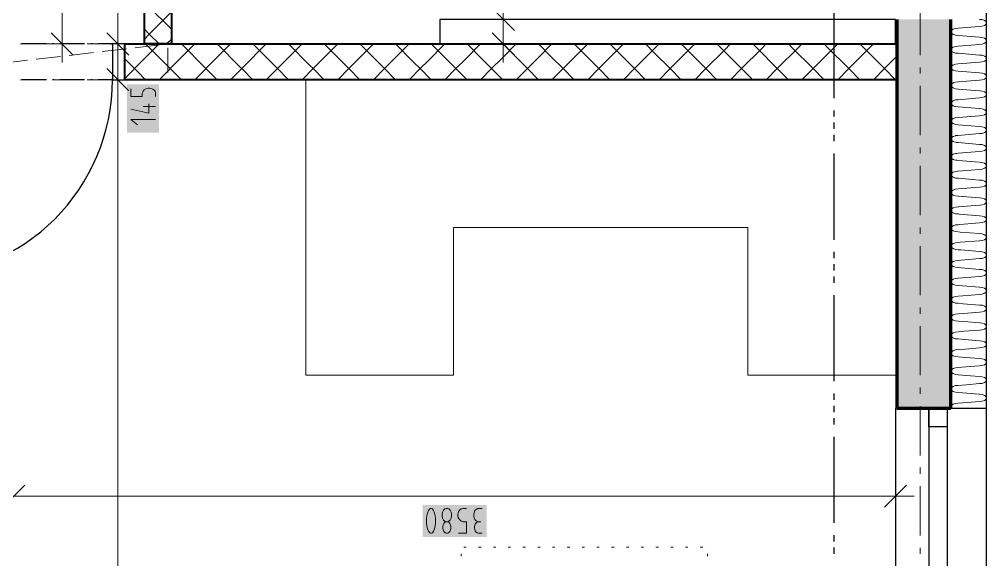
# Model space of a CAD drawing. Header units: millimetres. Extents: x 0 to 594, y 0 to 420.
# Drawn here: x 510.83 to 550.54, y 194.98 to 217.16 of the extents above; entities that cross this region are included whole.
import ezdxf

# ---------------------------------------------------------------- set-up
doc = ezdxf.new("R2010")
doc.units = ezdxf.units.MM
doc.header["$LTSCALE"] = 8
for name, color, linetype in [('PDF_Dvere', 7, 'Continuous'), ('PDF_Instalacni prizdivka do 1m', 7, 'Continuous'), ('PDF_Koty delkove', 7, 'Continuous'), ('PDF_Kuchyne', 7, 'Continuous'), ('PDF_Nabytek', 7, 'Continuous'), ('PDF_Okna', 7, 'Continuous'), ('PDF_Osy hlavni', 7, 'Continuous'), ('PDF_Pozarni useky', 7, 'Continuous'), ('PDF_Preklady', 7, 'Continuous'), ('PDF_Pricky zdene', 7, 'Continuous'), ('PDF_Steny obvodove nosne', 7, 'Continuous'), ('PDF_Zatepleni', 7, 'Continuous')]:
    doc.layers.add(name, color=color, linetype=linetype)

msp = doc.modelspace()

# ---------------------------------------------------------------- linework, layer by layer
at = {"layer": 'PDF_Dvere', "lineweight": 25}
for points in [[(511.946, 216.145), (510.935, 216.145)], [(512.25, 216.145), (512.199, 216.145)], [(513.513, 216.145), (512.502, 216.145)], [(513.817, 216.145), (513.766, 216.145)], [(514.654, 216.145), (514.069, 216.145)], [(511.946, 214.679), (510.935, 214.679)], [(512.25, 214.679), (512.199, 214.679)], [(513.513, 214.679), (512.502, 214.679)], [(513.817, 214.679), (513.766, 214.679)]]:
    msp.add_lwpolyline(points, dxfattribs=at)
msp.add_lwpolyline([(515.159, 216.145), (514.654, 216.145), (514.654, 214.679), (515.159, 214.679)], close=True, dxfattribs=at)
msp.add_lwpolyline([(507.245, 214.679), (506.566, 214.679), (506.566, 206.591, 0.414213), (514.654, 214.679), (514.069, 214.679)], format="xyb", dxfattribs=at)
at = {"layer": 'PDF_Dvere', "lineweight": 25, "transparency": 33554559}
for points in [[(514.717, 216.145), (514.654, 216.082), (514.654, 216.208), (514.591, 216.145)], [(514.717, 214.679), (514.654, 214.616), (514.654, 214.742), (514.591, 214.679)]]:
    msp.add_solid(points, dxfattribs=at)
at = {"layer": 'PDF_Instalacni prizdivka do 1m', "lineweight": 25}
msp.add_lwpolyline([(528.1, 216.145), (546.802, 216.145), (546.802, 217.156), (546.802, 217.156), (528.1, 217.156)], close=True, dxfattribs=at)
at = {"layer": 'PDF_Koty delkove', "lineweight": 18}
for points in [[(514.874, 154.678), (514.874, 158.52), (514.874, 177.159), (514.874, 209.93), (514.874, 214.679), (514.874, 216.145), (514.874, 218.851), (514.874, 225.105), (514.874, 228.883), (514.874, 230.45), (514.874, 236.71), (514.874, 237.072), (514.874, 239.144), (514.874, 242.166), (514.874, 244.508), (514.874, 250.265), (514.874, 251.095), (514.874, 252.287), (514.874, 263.407), (514.874, 265.48), (514.874, 272.102), (514.874, 273.669), (514.874, 286.407), (514.874, 287.873)], [(530.702, 216.145), (530.702, 217.156), (530.702, 220.555), (530.702, 227.687), (530.702, 235.404), (530.702, 237.072), (530.702, 239.144), (530.702, 263.407), (530.702, 265.48), (530.702, 267.148), (530.702, 285.396), (530.702, 286.407)], [(512.592, 216.145), (512.592, 224.334), (512.592, 228.883)], [(531.157, 216.701), (530.247, 217.611)], [(513.047, 215.69), (512.137, 216.6)], [(515.329, 215.69), (514.419, 216.6)], [(531.157, 215.69), (530.247, 216.6)], [(513.35, 216.145), (512.592, 216.145), (511.834, 216.145)], [(512.592, 216.145), (512.592, 215.387)], [(515.632, 216.145), (514.874, 216.145), (514.116, 216.145)], [(531.46, 216.145), (530.702, 216.145), (529.944, 216.145)], [(530.702, 216.145), (530.702, 215.387)], [(515.329, 214.224), (514.419, 215.134)], [(515.632, 214.679), (514.874, 214.679), (514.116, 214.679)], [(515.409, 214.309), (515.409, 213.985), (515.88, 213.985), (515.88, 214.12), (515.914, 214.214), (515.965, 214.269), (516.049, 214.322)], [(516.049, 214.322), (516.116, 214.336), (516.183, 214.336), (516.251, 214.322), (516.318, 214.295), (516.368, 214.255), (516.403, 214.201), (516.42, 214.12), (516.42, 213.985)], [(516.15, 213.688), (516.15, 213.309), (515.409, 213.472)], [(516.42, 213.58), (515.914, 213.58)], [(516.42, 213.04), (515.409, 213.04), (515.678, 212.824)], [(546.802, 198.339), (546.802, 197.581), (546.802, 196.822)], [(511.065, 198.036), (510.155, 197.126)], [(547.257, 198.036), (546.348, 197.126)], [(546.802, 197.581), (529.136, 197.581), (510.61, 197.581), (505.555, 197.581), (502.825, 197.581), (488.065, 197.581), (483.01, 197.581)], [(546.802, 197.581), (547.561, 197.581)], [(527.76, 196.064), (527.788, 196.08), (527.841, 196.148), (527.882, 196.249), (527.909, 196.367), (527.923, 196.468), (527.923, 196.67), (527.909, 196.771), (527.882, 196.889), (527.841, 196.99), (527.788, 197.058), (527.76, 197.075), (527.707, 197.075), (527.679, 197.058), (527.626, 196.99), (527.585, 196.889), (527.559, 196.771), (527.545, 196.67)], [(528.868, 196.064), (529.192, 196.064), (529.192, 196.535), (529.056, 196.535), (528.962, 196.57), (528.908, 196.62), (528.855, 196.704), (528.841, 196.771), (528.841, 196.839), (528.855, 196.906), (528.881, 196.973)], [(528.881, 196.973), (528.922, 197.024), (528.975, 197.058), (529.056, 197.075), (529.192, 197.075)], [(529.84, 197.075), (529.651, 197.075), (529.584, 197.041), (529.529, 196.99), (529.503, 196.906), (529.489, 196.839), (529.489, 196.771), (529.503, 196.687), (529.529, 196.62), (529.584, 196.57), (529.678, 196.535)], [(527.545, 196.67), (527.545, 196.468), (527.559, 196.367), (527.585, 196.249), (527.626, 196.148), (527.679, 196.08), (527.707, 196.064), (527.76, 196.064)], [(528.436, 196.535), (528.463, 196.518), (528.503, 196.468), (528.53, 196.401), (528.544, 196.333), (528.544, 196.265), (528.53, 196.199), (528.503, 196.131), (528.449, 196.08), (528.408, 196.064), (528.355, 196.064), (528.314, 196.08), (528.26, 196.131), (528.233, 196.199), (528.22, 196.265), (528.22, 196.333), (528.233, 196.401), (528.26, 196.468), (528.301, 196.518), (528.327, 196.535)], [(529.84, 196.064), (529.678, 196.064), (529.623, 196.08), (529.57, 196.115), (529.542, 196.165), (529.516, 196.265), (529.516, 196.333), (529.542, 196.434), (529.597, 196.502), (529.678, 196.535), (529.785, 196.535)]]:
    msp.add_lwpolyline(points, dxfattribs=at)
msp.add_lwpolyline([(528.193, 196.839), (528.193, 196.771), (528.207, 196.687), (528.246, 196.603), (528.301, 196.552), (528.327, 196.535), (528.436, 196.535), (528.463, 196.552), (528.517, 196.603), (528.557, 196.687), (528.571, 196.771), (528.571, 196.839), (528.557, 196.922), (528.517, 197.007), (528.463, 197.058), (528.408, 197.075), (528.355, 197.075), (528.301, 197.058), (528.246, 197.007), (528.207, 196.922)], close=True, dxfattribs=at)
at = {"layer": 'PDF_Koty delkove', "color": 7, "lineweight": 18, "true_color": 0xffffff, "transparency": 33554559}
for points in [[(516.571, 212.51), (516.571, 214.487), (515.257, 212.51), (515.257, 214.487)], [(530.019, 197.227), (527.393, 197.227), (530.019, 195.913), (527.393, 195.913)]]:
    msp.add_solid(points, dxfattribs=at)
at = {"layer": 'PDF_Kuchyne', "lineweight": 13}
msp.add_lwpolyline([(528.656, 214.679), (522.59, 214.679), (522.59, 202.547), (528.656, 202.547), (528.656, 208.613), (540.737, 208.613), (540.737, 202.547), (546.802, 202.547)], dxfattribs=at)
at = {"layer": 'PDF_Nabytek', "lineweight": 13}
for points in [[(528.968, 195.493), (528.968, 195.493)], [(528.968, 195.493), (528.968, 195.493)], [(529.183, 195.493), (529.082, 195.493)], [(529.79, 195.493), (529.689, 195.493)], [(530.396, 195.493), (530.295, 195.493)], [(531.003, 195.493), (530.902, 195.493)], [(531.61, 195.493), (531.508, 195.493)], [(532.216, 195.493), (532.115, 195.493)], [(532.823, 195.493), (532.722, 195.493)], [(533.429, 195.493), (533.328, 195.493)], [(534.036, 195.493), (533.935, 195.493)], [(534.642, 195.493), (534.541, 195.493)], [(535.249, 195.493), (535.148, 195.493)], [(535.856, 195.493), (535.755, 195.493)], [(536.462, 195.493), (536.361, 195.493)], [(537.069, 195.493), (536.968, 195.493)], [(537.675, 195.493), (537.574, 195.493)], [(538.282, 195.493), (538.181, 195.493)], [(538.889, 195.493), (538.787, 195.493)], [(539.078, 195.493), (539.078, 195.493)], [(539.078, 195.493), (539.078, 195.493)], [(528.968, 195.114), (528.968, 195.215)], [(539.078, 195.114), (539.078, 195.215)]]:
    msp.add_lwpolyline(points, dxfattribs=at)
at = {"layer": 'PDF_Okna', "lineweight": 25}
for points in [[(550.543, 217.156), (550.543, 224.738)], [(546.802, 201.182), (546.802, 182.985)], [(548.167, 201.182), (548.167, 182.985)], [(548.926, 201.182), (548.926, 182.985)], [(550.543, 182.985), (550.543, 201.182)]]:
    msp.add_lwpolyline(points, dxfattribs=at)
msp.add_lwpolyline([(548.926, 201.182), (548.926, 200.424), (548.167, 200.424), (548.167, 201.182)], close=True, dxfattribs=at)
at = {"layer": 'PDF_Osy hlavni', "lineweight": 18}
for points in [[(547.813, 215.687), (547.813, 217.709)], [(547.813, 214.929), (547.813, 215.182)], [(547.813, 212.402), (547.813, 214.424)], [(547.813, 211.644), (547.813, 211.896)], [(547.813, 209.116), (547.813, 211.138)], [(547.813, 208.358), (547.813, 208.611)], [(547.813, 205.831), (547.813, 207.852)], [(547.813, 205.072), (547.813, 205.325)], [(547.813, 202.545), (547.813, 204.567)], [(547.813, 201.787), (547.813, 202.039)], [(547.813, 199.259), (547.813, 201.281)], [(547.813, 198.501), (547.813, 198.754)], [(547.813, 195.974), (547.813, 197.996)], [(547.813, 195.215), (547.813, 195.468)]]:
    msp.add_lwpolyline(points, dxfattribs=at)
at = {"layer": 'PDF_Pozarni useky', "lineweight": 30}
for points in [[(544.284, 213.926), (544.285, 217.464)], [(544.284, 213.167), (544.284, 213.42)], [(544.284, 212.662), (544.284, 212.915)], [(544.284, 212.156), (544.284, 212.409)], [(544.283, 208.112), (544.284, 211.651)], [(544.283, 207.354), (544.283, 207.607)], [(544.283, 206.849), (544.283, 207.102)], [(544.283, 206.343), (544.283, 206.596)], [(544.282, 202.299), (544.283, 205.838)], [(544.282, 201.541), (544.282, 201.794)], [(544.282, 201.036), (544.282, 201.288)], [(544.282, 200.53), (544.282, 200.783)], [(544.281, 196.486), (544.282, 200.025)], [(544.281, 195.728), (544.281, 195.981)], [(544.281, 195.223), (544.281, 195.475)]]:
    msp.add_lwpolyline(points, dxfattribs=at)
at = {"layer": 'PDF_Preklady', "lineweight": 18}
for points in [[(511.896, 216.145), (510.885, 216.145)], [(513.261, 216.145), (512.25, 216.145)], [(514.625, 216.145), (513.614, 216.145)], [(515.159, 216.145), (514.979, 216.145)], [(515.99, 216.145), (515.159, 216.145)], [(515.587, 215.989), (516.591, 216.106)], [(516.928, 216.145), (516.344, 216.145)], [(511.52, 215.517), (512.524, 215.634)], [(512.876, 215.675), (513.88, 215.791)], [(514.231, 215.832), (515.236, 215.948)], [(516.928, 214.98), (516.928, 215.991)], [(510.164, 215.36), (511.168, 215.477)], [(511.896, 214.679), (510.885, 214.679)], [(513.261, 214.679), (512.25, 214.679)], [(514.625, 214.679), (513.614, 214.679)], [(515.159, 214.679), (514.979, 214.679)], [(515.99, 214.679), (515.159, 214.679)], [(516.928, 214.679), (516.344, 214.679)]]:
    msp.add_lwpolyline(points, dxfattribs=at)
at = {"layer": 'PDF_Preklady', "lineweight": 18, "transparency": 33554559}
for points in [[(515.205, 216.145), (515.159, 216.099), (515.159, 216.19), (515.114, 216.145)], [(515.205, 216.145), (515.159, 216.099), (515.159, 216.19), (515.114, 216.145)], [(516.883, 216.139), (516.923, 216.19), (516.934, 216.1), (516.974, 216.15)], [(516.928, 216.099), (516.883, 216.145), (516.974, 216.145), (516.928, 216.19)], [(516.974, 216.145), (516.928, 216.099), (516.928, 216.19), (516.883, 216.145)], [(515.205, 214.679), (515.159, 214.633), (515.159, 214.724), (515.114, 214.679)], [(515.205, 214.679), (515.159, 214.633), (515.159, 214.724), (515.114, 214.679)], [(516.974, 214.679), (516.928, 214.633), (516.928, 214.724), (516.883, 214.679)], [(516.928, 214.633), (516.883, 214.679), (516.974, 214.679), (516.928, 214.724)]]:
    msp.add_solid(points, dxfattribs=at)
at = {"layer": 'PDF_Pricky zdene', "lineweight": 40}
for points in [[(515.968, 220.29), (517.08, 220.29), (517.08, 217.813), (517.08, 216.145), (515.968, 216.145), (515.968, 217.813), (515.968, 220.29)], [(515.159, 214.679), (515.159, 216.145), (516.928, 216.145), (546.802, 216.145), (546.853, 216.145), (546.853, 214.679), (546.802, 214.679), (516.928, 214.679), (515.159, 214.679)]]:
    msp.add_lwpolyline(points, dxfattribs=at)
at = {"layer": 'PDF_Pricky zdene', "lineweight": 9}
for points in [[(517.08, 216.751), (517.019, 216.812), (516.17, 217.661), (515.968, 217.863)], [(517.08, 217.459), (516.971, 217.349), (516.17, 216.549), (515.968, 216.347)], [(516.575, 216.145), (516.17, 216.549), (515.968, 216.751)], [(516.575, 216.145), (515.564, 215.134), (515.446, 215.016), (515.159, 214.729)], [(517.484, 214.679), (517.088, 215.075), (517.029, 215.134), (516.019, 216.145)], [(518.04, 216.145), (517.029, 215.134), (516.966, 215.071), (516.575, 214.679)], [(517.08, 216.347), (517.063, 216.33), (516.878, 216.145)], [(518.95, 214.679), (518.503, 215.126), (518.495, 215.134), (517.484, 216.145)], [(519.506, 216.145), (518.495, 215.134), (518.487, 215.125), (518.04, 214.679)], [(520.416, 214.679), (519.961, 215.134), (519.918, 215.177), (518.95, 216.145)], [(520.972, 216.145), (520.008, 215.18), (519.961, 215.134), (519.506, 214.679)], [(521.882, 214.679), (521.427, 215.134), (521.333, 215.228), (520.416, 216.145)], [(522.438, 216.145), (521.528, 215.235), (521.427, 215.134), (520.972, 214.679)], [(522.893, 215.134), (522.748, 215.279), (521.882, 216.145)], [(523.904, 216.145), (523.049, 215.289), (522.893, 215.134), (522.438, 214.679)], [(524.163, 215.329), (523.348, 216.145)], [(525.37, 216.145), (524.569, 215.344), (524.359, 215.134), (523.904, 214.679)], [(526.28, 214.679), (525.825, 215.134), (525.578, 215.38), (524.814, 216.145)], [(526.836, 216.145), (526.09, 215.399), (525.825, 215.134), (525.37, 214.679)], [(527.746, 214.679), (527.291, 215.134), (526.994, 215.431), (526.28, 216.145)], [(528.302, 216.145), (527.61, 215.453), (527.291, 215.134), (526.836, 214.679)], [(529.212, 214.679), (528.757, 215.134), (528.409, 215.482), (527.746, 216.145)], [(529.768, 216.145), (529.131, 215.508), (528.757, 215.134), (528.302, 214.679)], [(530.678, 214.679), (530.223, 215.134), (529.824, 215.533), (529.212, 216.145)], [(531.234, 216.145), (530.651, 215.563), (530.223, 215.134), (529.768, 214.679)], [(532.143, 214.679), (531.689, 215.134), (531.239, 215.584), (530.678, 216.145)], [(532.699, 216.145), (532.172, 215.617), (531.689, 215.134), (531.234, 214.679)], [(533.609, 214.679), (533.154, 215.134), (532.654, 215.634), (532.143, 216.145)], [(534.165, 216.145), (533.692, 215.672), (533.154, 215.134), (532.699, 214.679)], [(535.075, 214.679), (534.62, 215.134), (534.069, 215.685), (533.609, 216.145)], [(535.631, 216.145), (535.213, 215.726), (534.62, 215.134), (534.165, 214.679)], [(536.541, 214.679), (536.086, 215.134), (535.484, 215.736), (535.075, 216.145)], [(537.097, 216.145), (536.734, 215.781), (536.086, 215.134), (535.631, 214.679)], [(538.007, 214.679), (537.552, 215.134), (536.899, 215.787), (536.541, 216.145)], [(538.563, 216.145), (538.254, 215.836), (537.552, 215.134), (537.097, 214.679)], [(539.473, 214.679), (539.018, 215.134), (538.314, 215.838), (538.007, 216.145)], [(540.029, 216.145), (539.775, 215.89), (539.018, 215.134), (538.563, 214.679)], [(540.939, 214.679), (540.484, 215.134), (539.729, 215.889), (539.473, 216.145)], [(541.495, 216.145), (541.295, 215.945), (540.484, 215.134), (540.029, 214.679)], [(542.405, 214.679), (541.95, 215.134), (541.144, 215.94), (540.939, 216.145)], [(542.961, 216.145), (542.816, 216), (541.95, 215.134), (541.495, 214.679)], [(543.871, 214.679), (543.416, 215.134), (542.559, 215.99), (542.405, 216.145)], [(544.427, 216.145), (544.336, 216.054), (543.416, 215.134), (542.961, 214.679)], [(545.337, 214.679), (544.882, 215.134), (543.974, 216.041), (543.871, 216.145)], [(545.893, 216.145), (545.857, 216.109), (544.882, 215.134), (544.427, 214.679)], [(546.802, 214.679), (546.348, 215.134), (545.389, 216.092), (545.337, 216.145)], [(546.853, 216.094), (546.804, 216.143), (546.802, 216.145)], [(546.853, 215.639), (546.348, 215.134), (545.893, 214.679)], [(516.019, 214.679), (515.673, 215.024), (515.564, 215.134), (515.159, 215.538)], [(524.814, 214.679), (524.359, 215.134), (524.163, 215.329)], [(523.348, 214.679), (522.893, 215.134)]]:
    msp.add_lwpolyline(points, dxfattribs=at)
at = {"layer": 'PDF_Steny obvodove nosne', "lineweight": 70}
for points in [[(546.853, 217.156), (546.853, 216.145), (546.853, 214.679), (546.853, 201.182)], [(549.077, 201.182), (549.077, 217.156)], [(549.077, 201.182), (548.926, 201.182), (548.167, 201.182), (546.853, 201.182)]]:
    msp.add_lwpolyline(points, dxfattribs=at)
at = {"layer": 'PDF_Steny obvodove nosne', "color": 9, "lineweight": 9, "true_color": 0xc0c0c0, "transparency": 33554559}
msp.add_solid([(546.853, 217.156), (546.853, 201.182), (549.077, 217.156), (549.077, 201.182)], dxfattribs=at)
at = {"layer": 'PDF_Zatepleni', "lineweight": 30}
for points in [[(549.077, 217.156), (549.077, 201.182)], [(550.543, 201.182), (550.543, 217.156)], [(550.543, 201.182), (549.077, 201.182)]]:
    msp.add_lwpolyline(points, dxfattribs=at)
at = {"layer": 'PDF_Zatepleni', "lineweight": 9}
for points in [[(550.25, 216.863), (549.37, 216.79)], [(550.543, 217.009), (550.521, 217.065), (550.457, 217.113), (550.362, 217.145), (550.25, 217.156)], [(550.25, 216.863), (550.362, 216.874), (550.457, 216.905), (550.521, 216.953), (550.543, 217.009)], [(549.37, 216.79), (549.258, 216.779), (549.162, 216.747), (549.098, 216.699), (549.097, 216.697), (549.077, 216.658)], [(549.077, 216.627), (549.098, 216.586), (549.102, 216.584), (549.162, 216.538), (549.258, 216.507), (549.37, 216.495)], [(549.37, 216.495), (550.25, 216.423)], [(549.37, 216.495), (549.37, 216.495)], [(550.543, 216.276), (550.521, 216.332), (550.457, 216.38), (550.362, 216.412), (550.25, 216.423)], [(549.258, 216.046), (549.162, 216.014), (549.127, 215.988), (549.098, 215.966), (549.077, 215.925)], [(549.37, 216.057), (549.258, 216.046)], [(550.25, 216.13), (549.37, 216.057)], [(550.25, 216.13), (550.362, 216.141), (550.457, 216.173), (550.521, 216.22), (550.543, 216.276)], [(549.077, 215.894), (549.098, 215.853), (549.134, 215.826), (549.162, 215.806), (549.258, 215.774), (549.37, 215.762)], [(549.37, 215.762), (550.25, 215.69)], [(549.37, 215.762), (549.37, 215.762)], [(550.543, 215.543), (550.521, 215.599), (550.457, 215.647), (550.362, 215.679), (550.25, 215.69)], [(549.37, 215.324), (549.258, 215.313), (549.162, 215.281), (549.158, 215.278), (549.098, 215.233), (549.077, 215.192)], [(550.25, 215.397), (549.37, 215.324)], [(550.25, 215.397), (550.362, 215.408), (550.457, 215.44), (550.521, 215.487), (550.543, 215.543)], [(549.077, 215.161), (549.098, 215.12), (549.162, 215.073), (549.167, 215.071), (549.258, 215.041), (549.37, 215.029)], [(549.37, 215.029), (550.25, 214.957)], [(549.37, 215.029), (549.37, 215.029)], [(550.543, 214.81), (550.521, 214.866), (550.457, 214.914), (550.362, 214.946), (550.25, 214.957)], [(549.37, 214.591), (549.258, 214.58), (549.189, 214.557), (549.162, 214.548), (549.098, 214.5), (549.077, 214.459)], [(549.077, 214.428), (549.098, 214.387), (549.162, 214.34), (549.198, 214.327), (549.258, 214.308), (549.37, 214.296)], [(550.25, 214.664), (549.37, 214.591)], [(550.25, 214.664), (550.362, 214.675), (550.457, 214.707), (550.521, 214.754), (550.543, 214.81)], [(549.37, 214.296), (550.25, 214.224)], [(549.37, 214.296), (549.37, 214.296)], [(550.543, 214.077), (550.521, 214.133), (550.457, 214.181), (550.362, 214.213), (550.25, 214.224)], [(550.25, 213.931), (550.362, 213.942), (550.457, 213.974), (550.521, 214.021), (550.543, 214.077)], [(549.37, 213.858), (549.258, 213.847), (549.22, 213.834), (549.162, 213.815), (549.098, 213.767), (549.077, 213.726)], [(549.077, 213.695), (549.098, 213.654), (549.162, 213.607), (549.23, 213.584), (549.258, 213.575)], [(550.25, 213.931), (549.37, 213.858)], [(549.258, 213.575), (549.37, 213.564)], [(549.37, 213.564), (550.25, 213.491)], [(549.37, 213.564), (549.37, 213.564)], [(549.37, 213.125), (550.25, 213.198), (550.362, 213.209), (550.457, 213.241), (550.521, 213.288), (550.543, 213.344)], [(550.543, 213.344), (550.521, 213.4), (550.457, 213.448), (550.362, 213.48), (550.25, 213.491)], [(549.37, 213.125), (549.258, 213.114), (549.251, 213.112), (549.162, 213.082), (549.098, 213.034), (549.077, 212.993)], [(549.077, 212.962), (549.098, 212.922), (549.162, 212.874), (549.258, 212.842), (549.262, 212.841), (549.37, 212.831)], [(549.37, 212.831), (550.25, 212.758)], [(549.37, 212.831), (549.37, 212.831)], [(549.37, 212.392), (550.25, 212.465), (550.362, 212.476), (550.457, 212.508), (550.521, 212.555), (550.543, 212.611)], [(550.543, 212.611), (550.521, 212.668), (550.457, 212.715), (550.362, 212.747), (550.25, 212.758)], [(549.37, 212.392), (549.282, 212.383), (549.258, 212.381), (549.162, 212.349), (549.098, 212.301), (549.077, 212.26)], [(549.077, 212.23), (549.098, 212.189), (549.162, 212.141), (549.258, 212.109), (549.294, 212.105), (549.37, 212.098)], [(549.37, 212.098), (550.25, 212.025)], [(549.37, 212.098), (549.37, 212.098)], [(549.37, 211.659), (549.313, 211.654), (549.258, 211.648), (549.162, 211.616), (549.098, 211.568), (549.077, 211.527)], [(550.25, 211.732), (549.37, 211.659)], [(550.543, 211.878), (550.521, 211.935), (550.457, 211.982), (550.362, 212.014), (550.25, 212.025)], [(550.25, 211.732), (550.362, 211.743), (550.457, 211.775), (550.521, 211.822), (550.543, 211.878)], [(549.077, 211.497), (549.098, 211.456), (549.162, 211.408), (549.258, 211.376), (549.325, 211.369), (549.37, 211.365)], [(549.37, 211.365), (550.25, 211.292)], [(549.37, 211.365), (549.37, 211.365)], [(550.543, 211.146), (550.521, 211.202), (550.457, 211.249), (550.362, 211.281), (550.25, 211.292)], [(549.37, 210.926), (549.344, 210.924), (549.258, 210.915), (549.162, 210.883), (549.098, 210.835), (549.077, 210.794)], [(549.37, 210.926), (550.25, 210.999), (550.362, 211.01), (550.457, 211.042), (550.521, 211.089), (550.543, 211.146)], [(549.077, 210.764), (549.098, 210.723), (549.162, 210.675), (549.258, 210.643), (549.357, 210.633), (549.37, 210.632)], [(549.37, 210.632), (550.25, 210.559)], [(549.37, 210.632), (549.37, 210.632)], [(550.543, 210.413), (550.521, 210.469), (550.457, 210.516), (550.362, 210.548), (550.25, 210.559)], [(549.37, 210.193), (549.258, 210.182), (549.162, 210.15), (549.098, 210.102), (549.077, 210.061)], [(550.25, 210.266), (549.376, 210.194), (549.37, 210.193)], [(550.25, 210.266), (550.362, 210.277), (550.457, 210.309), (550.521, 210.356), (550.543, 210.413)], [(549.077, 210.031), (549.098, 209.99), (549.162, 209.942), (549.258, 209.91), (549.37, 209.899)], [(549.37, 209.899), (549.389, 209.897), (550.25, 209.826)], [(549.37, 209.899), (549.37, 209.899)], [(550.543, 209.68), (550.521, 209.736), (550.457, 209.783), (550.362, 209.815), (550.25, 209.826)], [(550.25, 209.533), (550.362, 209.544), (550.457, 209.576), (550.521, 209.624), (550.543, 209.68)], [(549.37, 209.46), (549.258, 209.449), (549.162, 209.417), (549.098, 209.37), (549.077, 209.329)], [(549.077, 209.298), (549.098, 209.257), (549.162, 209.209), (549.258, 209.177), (549.37, 209.166)], [(550.25, 209.533), (549.407, 209.463), (549.37, 209.46)], [(549.37, 209.166), (549.42, 209.162), (550.25, 209.093)], [(549.37, 209.166), (549.37, 209.166)], [(550.543, 208.947), (550.521, 209.003), (550.457, 209.05), (550.362, 209.082), (550.25, 209.093)], [(550.25, 208.8), (550.362, 208.811), (550.457, 208.843), (550.521, 208.891), (550.543, 208.947)], [(549.098, 208.637), (549.077, 208.596)], [(549.077, 208.565), (549.098, 208.524), (549.162, 208.476), (549.258, 208.444), (549.37, 208.433)], [(549.37, 208.727), (549.258, 208.716), (549.162, 208.684), (549.098, 208.637)], [(550.25, 208.8), (549.438, 208.733), (549.37, 208.727)], [(549.37, 208.433), (549.452, 208.426), (550.25, 208.36)], [(549.37, 208.433), (549.37, 208.433)], [(550.543, 208.214), (550.521, 208.27), (550.457, 208.317), (550.362, 208.349), (550.25, 208.36)], [(550.25, 208.067), (550.362, 208.078), (550.457, 208.11), (550.521, 208.158), (550.543, 208.214)], [(549.37, 207.995), (549.258, 207.983), (549.162, 207.951), (549.098, 207.904), (549.077, 207.863)], [(549.077, 207.832), (549.098, 207.791), (549.162, 207.743), (549.258, 207.711), (549.37, 207.7)], [(550.25, 208.067), (549.47, 208.003), (549.37, 207.995)], [(549.37, 207.7), (549.483, 207.691), (550.25, 207.627)], [(549.37, 207.7), (549.37, 207.7)], [(550.25, 207.334), (549.501, 207.272), (549.37, 207.262)], [(550.543, 207.481), (550.521, 207.537), (550.457, 207.584), (550.362, 207.616), (550.25, 207.627)], [(550.25, 207.334), (550.362, 207.345), (550.457, 207.377), (550.521, 207.425), (550.543, 207.481)], [(549.37, 207.262), (549.258, 207.25), (549.162, 207.218), (549.098, 207.171), (549.077, 207.13)], [(549.077, 207.099), (549.098, 207.058), (549.162, 207.01), (549.258, 206.978), (549.37, 206.967)], [(549.37, 206.967), (549.515, 206.955), (550.25, 206.894), (550.362, 206.883), (550.457, 206.851), (550.521, 206.804), (550.543, 206.748)], [(549.37, 206.967), (549.37, 206.967)], [(549.37, 206.529), (549.258, 206.517), (549.162, 206.485), (549.098, 206.438), (549.077, 206.397)], [(550.25, 206.601), (549.532, 206.542), (549.37, 206.529)], [(550.25, 206.601), (550.362, 206.612), (550.457, 206.644), (550.521, 206.692), (550.543, 206.748)], [(549.077, 206.366), (549.098, 206.325), (549.162, 206.277), (549.258, 206.245), (549.37, 206.234)], [(549.37, 206.234), (549.546, 206.219), (550.25, 206.161), (550.362, 206.15), (550.457, 206.119), (550.521, 206.071), (550.543, 206.015)], [(549.37, 206.234), (549.37, 206.234)], [(549.37, 206.234), (549.37, 206.234)], [(549.37, 205.796), (549.258, 205.784), (549.162, 205.753), (549.098, 205.705), (549.077, 205.664)], [(550.25, 205.868), (549.564, 205.812), (549.37, 205.796)], [(550.25, 205.868), (550.362, 205.879), (550.457, 205.911), (550.521, 205.959), (550.543, 206.015)], [(549.077, 205.633), (549.098, 205.592), (549.162, 205.544), (549.258, 205.512), (549.37, 205.501)], [(549.37, 205.501), (549.578, 205.484), (550.25, 205.428), (550.362, 205.417), (550.457, 205.386), (550.521, 205.338), (550.543, 205.282)], [(549.37, 205.501), (549.37, 205.501)], [(549.37, 205.063), (549.258, 205.052), (549.162, 205.02), (549.098, 204.972), (549.077, 204.931)], [(549.077, 204.9), (549.098, 204.859)], [(550.25, 205.135), (549.595, 205.081), (549.37, 205.063)], [(550.25, 205.135), (550.362, 205.146), (550.457, 205.178), (550.521, 205.226), (550.543, 205.282)], [(549.098, 204.859), (549.162, 204.811), (549.258, 204.779), (549.37, 204.768)], [(549.37, 204.768), (549.609, 204.748), (550.25, 204.696), (550.362, 204.684), (550.457, 204.653), (550.521, 204.605), (550.543, 204.549)], [(549.37, 204.768), (549.37, 204.768)], [(550.457, 204.445), (550.521, 204.493), (550.543, 204.549)], [(549.37, 204.33), (549.258, 204.319), (549.162, 204.287), (549.098, 204.239), (549.077, 204.198)], [(549.077, 204.167), (549.098, 204.126), (549.162, 204.078), (549.258, 204.046), (549.37, 204.035)], [(550.25, 204.402), (549.626, 204.351), (549.37, 204.33)], [(550.25, 204.402), (550.362, 204.414), (550.457, 204.445)], [(549.37, 204.035), (549.641, 204.013), (550.25, 203.963)], [(549.37, 204.035), (549.37, 204.035)], [(550.543, 203.816), (550.521, 203.872), (550.457, 203.92), (550.362, 203.951), (550.25, 203.963)], [(550.25, 203.669), (550.362, 203.681), (550.457, 203.712), (550.521, 203.76), (550.543, 203.816)], [(549.37, 203.597), (549.258, 203.586), (549.162, 203.554), (549.098, 203.506), (549.077, 203.465)], [(549.077, 203.434), (549.098, 203.393), (549.162, 203.345), (549.258, 203.313), (549.37, 203.302)], [(550.25, 203.669), (549.658, 203.621), (549.37, 203.597)], [(549.37, 203.302), (549.673, 203.277), (550.25, 203.23)], [(549.37, 203.302), (549.37, 203.302)], [(550.25, 202.936), (549.689, 202.89), (549.37, 202.864)], [(550.543, 203.083), (550.521, 203.139), (550.457, 203.187), (550.362, 203.218), (550.25, 203.23)], [(550.25, 202.936), (550.362, 202.948), (550.457, 202.979), (550.521, 203.027), (550.543, 203.083)], [(549.37, 202.864), (549.258, 202.853), (549.162, 202.821), (549.098, 202.773), (549.077, 202.732)], [(549.077, 202.701), (549.098, 202.66), (549.162, 202.612), (549.258, 202.58), (549.37, 202.569)], [(549.37, 202.569), (549.704, 202.542), (550.25, 202.497)], [(549.37, 202.569), (549.37, 202.569)], [(549.37, 202.131), (549.258, 202.12), (549.162, 202.088), (549.098, 202.04), (549.077, 201.999)], [(550.25, 202.204), (549.72, 202.16), (549.37, 202.131)], [(550.543, 202.35), (550.521, 202.406), (550.457, 202.454), (550.362, 202.486), (550.25, 202.497)], [(550.25, 202.204), (550.362, 202.215), (550.457, 202.246), (550.521, 202.294), (550.543, 202.35)], [(549.077, 201.968), (549.098, 201.927), (549.162, 201.879), (549.258, 201.848), (549.37, 201.836)], [(549.37, 201.836), (549.736, 201.806), (550.25, 201.764)], [(549.37, 201.836), (549.37, 201.836)], [(550.543, 201.617), (550.521, 201.673), (550.457, 201.721), (550.362, 201.753), (550.25, 201.764)], [(549.37, 201.398), (549.258, 201.387), (549.162, 201.355), (549.098, 201.307), (549.077, 201.266)], [(550.25, 201.471), (549.752, 201.429), (549.37, 201.398)], [(550.25, 201.471), (550.362, 201.482), (550.457, 201.513), (550.521, 201.561), (550.543, 201.617)], [(549.077, 201.235), (549.098, 201.194), (549.114, 201.182)]]:
    msp.add_lwpolyline(points, dxfattribs=at)
at = {"layer": 'PDF_Zatepleni', "lineweight": 9, "transparency": 33554559}
for points in [[(550.25, 217.133), (550.227, 217.156), (550.273, 217.156)], [(550.25, 216.4), (550.227, 216.423), (550.273, 216.423), (550.25, 216.446)], [(550.25, 215.667), (550.227, 215.69), (550.273, 215.69), (550.25, 215.713)], [(550.25, 214.934), (550.227, 214.957), (550.273, 214.957), (550.25, 214.98)], [(550.25, 214.201), (550.227, 214.224), (550.273, 214.224), (550.25, 214.247)], [(550.25, 213.468), (550.227, 213.491), (550.273, 213.491), (550.25, 213.514)], [(550.25, 212.735), (550.227, 212.758), (550.273, 212.758), (550.25, 212.781)], [(550.25, 212.002), (550.227, 212.025), (550.273, 212.025), (550.25, 212.048)], [(550.25, 211.269), (550.227, 211.292), (550.273, 211.292), (550.25, 211.315)], [(550.25, 210.536), (550.227, 210.559), (550.273, 210.559), (550.25, 210.582)], [(550.25, 209.803), (550.227, 209.826), (550.273, 209.826), (550.25, 209.849)], [(550.25, 209.07), (550.227, 209.093), (550.273, 209.093), (550.25, 209.116)], [(550.25, 208.338), (550.227, 208.36), (550.273, 208.36), (550.25, 208.383)], [(550.25, 207.605), (550.227, 207.627), (550.273, 207.627), (550.25, 207.65)], [(550.25, 206.872), (550.227, 206.894), (550.273, 206.894), (550.25, 206.917)], [(550.25, 206.139), (550.227, 206.161), (550.273, 206.161), (550.25, 206.184)], [(550.25, 205.406), (550.227, 205.428), (550.273, 205.428), (550.25, 205.451)], [(550.25, 204.673), (550.227, 204.696), (550.273, 204.696), (550.25, 204.718)], [(550.25, 203.94), (550.227, 203.963), (550.273, 203.963), (550.25, 203.985)], [(550.25, 203.207), (550.227, 203.23), (550.273, 203.23), (550.25, 203.252)], [(550.25, 202.474), (550.227, 202.497), (550.273, 202.497), (550.25, 202.519)], [(550.25, 201.741), (550.227, 201.764), (550.273, 201.764), (550.25, 201.786)]]:
    msp.add_solid(points, dxfattribs=at)

doc.saveas('drawing.dxf')
